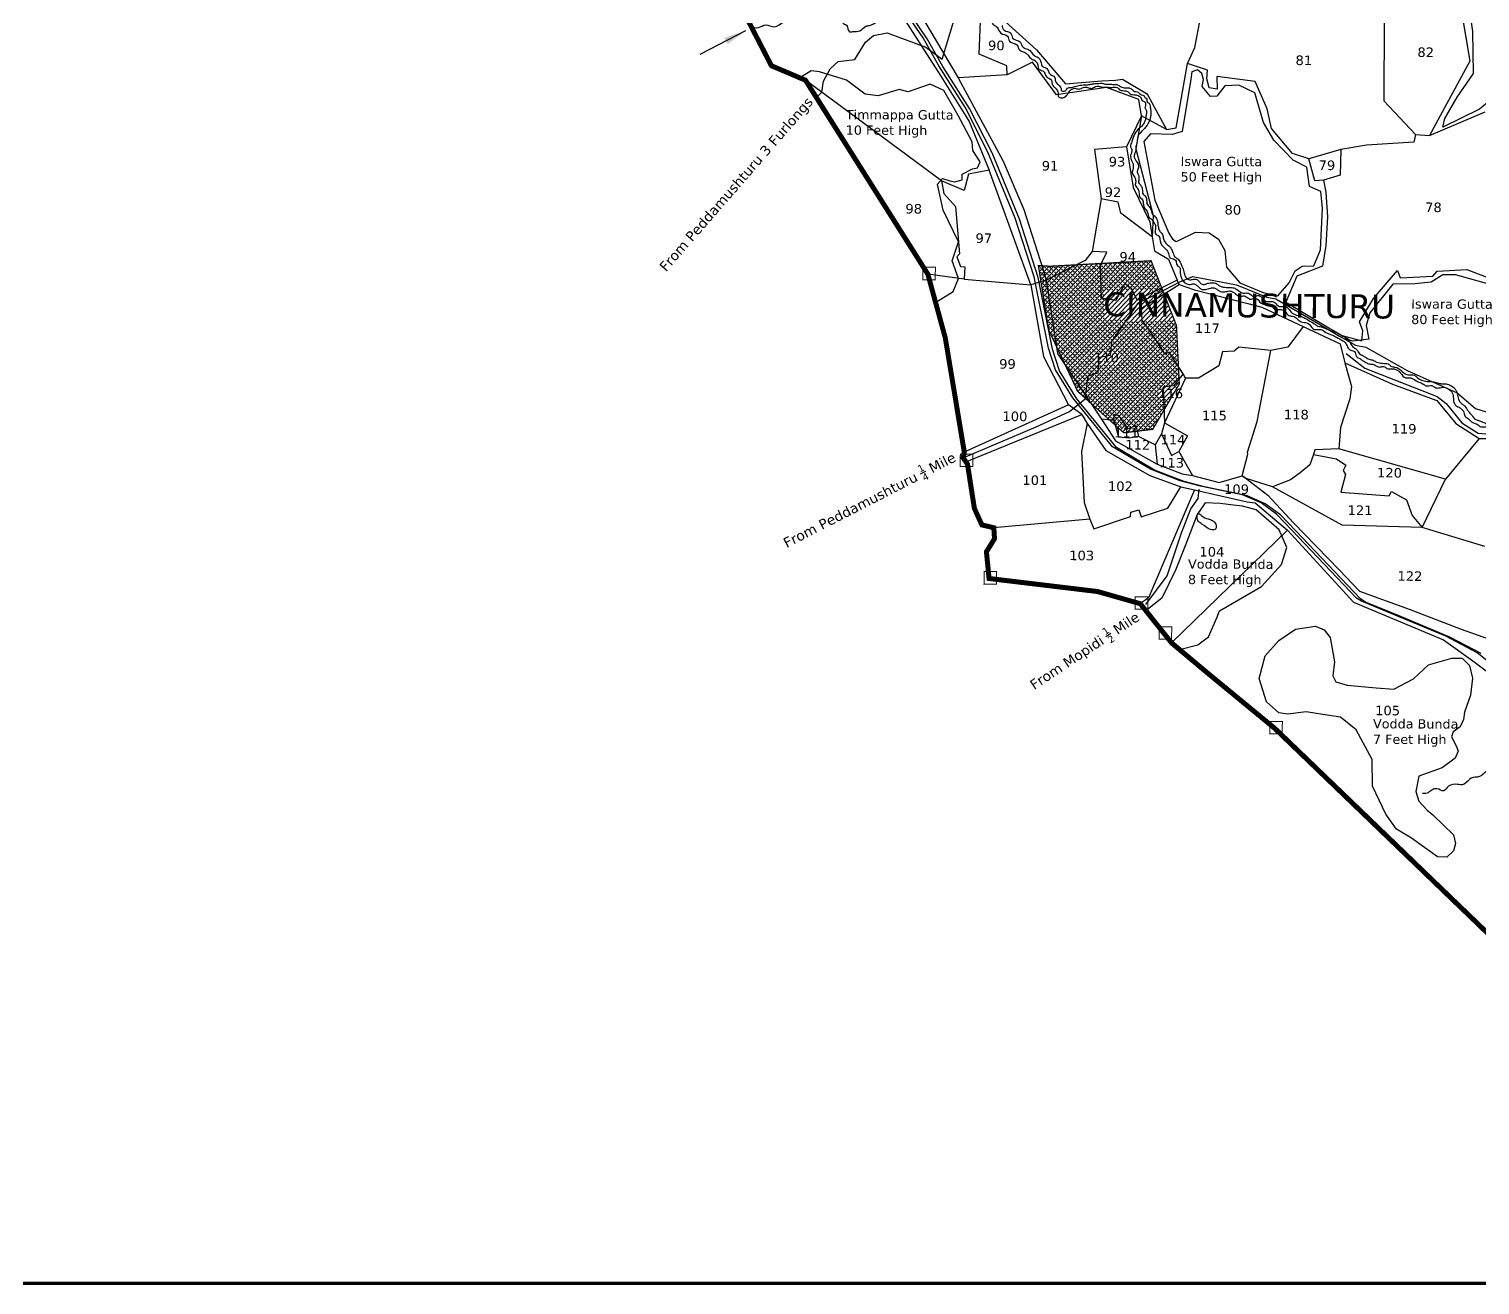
# Model space of a CAD drawing. Header units: inches. Extents: x 739649 to 748309, y 1646777 to 1651859.
# Drawn here: x 742953 to 745272, y 1646777 to 1648783 of the extents above; entities that cross this region are included whole.
import ezdxf
from ezdxf.enums import TextEntityAlignment as Align

# ---------------------------------------------------------------- set-up
doc = ezdxf.new("R2010")
doc.units = ezdxf.units.IN
doc.header["$MEASUREMENT"] = 0
doc.linetypes.add('ACAD_ISO02W100', pattern=[15, 12, -3])
for name, color, linetype in [('HILL', 223, 'Continuous'), ('PLOT', 7, 'Continuous'), ('PLOT NO', 7, 'Continuous'), ('ROADS', 6, 'Continuous'), ('stream', 4, 'Continuous'), ('STRUCTURE', 5, 'Continuous'), ('TANKS-STREAM', 4, 'Continuous'), ('VILLAGE', 30, 'Continuous'), ('VILLAGE BOUNDRY', 5, 'Continuous'), ('VILLAGE STONES', 240, 'Continuous')]:
    doc.layers.add(name, color=color, linetype=linetype)
doc.styles.get("Standard").update_dxf_attribs({"font": 'verdana_0.ttf'})
doc.dimstyles.get("Standard").update_dxf_attribs({"dimtxt": 0.18, "dimasz": 35, "dimexe": 0.18, "dimexo": 0.0625, "dimgap": 0.09, "dimtad": 0, "dimtih": 1, "dimtoh": 1, "dimdec": 4, "dimzin": 0, "dimdsep": 46, "dimtxsty": 'Standard', "dimcen": 0.09, "dimadec": 0, "dimazin": 0, "dimtfac": 1, "dimtdec": 4, "dimtofl": 0, "dimtmove": 0, "dimatfit": 3, "dimfxl": 0, "dimtolj": 1, "dimtzin": 0, "dimarcsym": 0})

msp = doc.modelspace()

# ---------------------------------------------------------------- hatches: boundary and pattern name
at = {"layer": 'VILLAGE', "linetype": 'Continuous'}
h = msp.add_hatch(dxfattribs=at)
h.set_pattern_fill('SACNCR', color=256, scale=57.127627, angle=1.5303199, style=0)
h.paths.add_polyline_path([(744584.9, 1648404.1), (744746.2, 1648412.9), (744786.8, 1648309.3), (744791.3, 1648216), (744748.9, 1648143.7), (744702.6, 1648138.1), (744629, 1648204.1), (744582.6, 1648302.1), (744566.1, 1648405.3)])

# ---------------------------------------------------------------- linework, layer by layer
at = {"layer": 'HILL'}
for points in [[(745301, 1648679.8), (745270.9, 1648654.8), (745212.6, 1648626.4), (745215.5, 1648640.2), (745235.2, 1648674.3), (745261.6, 1648712.1), (745260.6, 1648779), (745252.9, 1648832), (745240.5, 1648866.8), (745244.3, 1648900.4), (745257.8, 1648947.5), (745259.4, 1648953), (745271.7, 1648959.5), (745319.2, 1648884.1)], [(744444.4, 1648542.4), (744444.3, 1648551.4), (744461, 1648559.9), (744468.8, 1648561.3), (744473.1, 1648570.8), (744461.4, 1648588.9), (744460.5, 1648602.8), (744437.7, 1648644.8), (744414.8, 1648684.9), (744393.3, 1648695.1), (744357.8, 1648682.8), (744343.8, 1648686.7), (744310.3, 1648676.2), (744289.3, 1648679), (744259.2, 1648701.4), (744216.5, 1648714.9), (744202.8, 1648716.4), (744184.9, 1648705.1)], [(744788.9, 1648444.9), (744817.4, 1648458.6), (744838.9, 1648457.3), (744854.1, 1648447.3), (744864, 1648429.1), (744867, 1648402.8), (744887.8, 1648377.7), (744925.2, 1648362.4), (744948.8, 1648357.1), (744967.1, 1648377.8), (744976.4, 1648396.7), (744987.5, 1648404), (745006.3, 1648404.9), (745016.8, 1648430.6), (745020.2, 1648497.1), (745017.6, 1648523.7), (744999.6, 1648531.5), (744995.3, 1648562.6), (744973.5, 1648573.6), (744942.2, 1648605.5), (744925.9, 1648633.8), (744911.8, 1648681.2), (744886.2, 1648693.5), (744864.3, 1648692.2), (744851.4, 1648676), (744841.3, 1648675.2), (744828, 1648691.3), (744830.1, 1648702.7), (744827.3, 1648711.8), (744820.3, 1648717.8), (744811.3, 1648714.8), (744809.8, 1648703.1), (744795.7, 1648619.3), (744779.7, 1648614.5), (744745.2, 1648615.9), (744734.4, 1648603.6), (744752.3, 1648509.9), (744774.7, 1648457.2), (744780.7, 1648447.6), (744786.2, 1648443.6), (744788.9, 1648444.9)], [(744401.8, 1648346.4), (744429.9, 1648363.8), (744438.7, 1648384.5), (744428.4, 1648412.7), (744438.3, 1648443.1), (744414.1, 1648493.7), (744404.9, 1648535.4), (744412.8, 1648544.1), (744424.5, 1648540.7), (744432.4, 1648539), (744444.4, 1648542.4)], [(745301.5, 1648371.5), (745232.6, 1648390.5), (745212.6, 1648390.2), (745193.8, 1648378.9), (745167.5, 1648376.2), (745132.6, 1648375.6), (745095.7, 1648329.6), (745090.1, 1648309.4), (745094.1, 1648287.7), (745068.7, 1648284.7), (745055.3, 1648288)], [(745058, 1648264.8), (745087.8, 1648241.1), (745203.3, 1648196), (745217.7, 1648184.9), (745242.8, 1648154.1), (745268.9, 1648137.3), (745299.2, 1648134.9)], [(744791.4, 1647792), (744820.7, 1647799.1), (744837.9, 1647812.3), (744851.5, 1647842.7), (744855.4, 1647853.6), (744922.8, 1647892.3), (744954.7, 1647927.8), (744963.4, 1647954.7), (744950.7, 1647983.2), (744913.9, 1648015.1), (744892.4, 1648021.1), (744877.7, 1648022.6), (744856.8, 1648024.9), (744832.5, 1648026.4), (744820.1, 1648007.4), (744801.5, 1647960.3), (744785, 1647918.5), (744763.5, 1647873.9), (744738, 1647853.6)], [(745121.2, 1647528.9), (745100.1, 1647573.7), (745099.5, 1647616.4), (745074.1, 1647663.6), (745049, 1647683.7), (745020.6, 1647688.2), (744994, 1647692.4), (744964.8, 1647688.5), (744950.6, 1647690.7), (744930.6, 1647708.4), (744919, 1647745.3), (744928.7, 1647781.8), (744950.2, 1647806.1), (744976.9, 1647824.6), (745008.7, 1647829), (745022.7, 1647823.3), (745032.2, 1647810.9), (745039.1, 1647772.3), (745036.9, 1647749.9), (745041.6, 1647740.3), (745059.8, 1647734.9), (745105.7, 1647730.8), (745134, 1647728.3), (745165.6, 1647744.8), (745189.7, 1647767.6), (745226.9, 1647778.2), (745243.3, 1647778.1), (745255.3, 1647766.5), (745259.8, 1647746), (745256.7, 1647719), (745247.1, 1647692), (745245.4, 1647680.3), (745240.1, 1647668.3), (745229.1, 1647660.4), (745226.3, 1647652.6), (745234.2, 1647636.8), (745236.8, 1647629.6), (745231.9, 1647618.1), (745211.2, 1647602.6), (745174.3, 1647589.7), (745169.2, 1647565.1), (745173.9, 1647549.7), (745187.5, 1647535), (745196.5, 1647527.9)], [(745196.5, 1647527.9), (745229.6, 1647495.8), (745232.9, 1647482.2), (745229.6, 1647470.1), (745219.1, 1647460.2), (745203.9, 1647460.8), (745162.5, 1647490.6), (745138.2, 1647505.1), (745121.2, 1647528.9)]]:
    msp.add_lwpolyline(points, dxfattribs=at)
at = {"layer": 'PLOT'}
for points in [[(743731.5, 1650241.7), (743863.6, 1650000.3), (743934, 1649862.8), (744119.1, 1649499.6), (744230.3, 1649144.2), (744282.4, 1648908.6), (744347.5, 1648806), (744410, 1648707.7), (744455.6, 1648635.2), (744487.4, 1648557.7), (744454.5, 1648551.2), (744447.4, 1648525.1), (744411.4, 1648540.8), (744193.9, 1648701.3)], [(744144.4, 1649505), (744189.5, 1649409.9), (744261.5, 1649175.2), (744280.5, 1649087.8), (744279.7, 1649084.6), (744295.4, 1648949.1), (744367.8, 1648823.2), (744437.9, 1648705.2), (744510, 1648572.1), (744542.7, 1648494.7), (744573.1, 1648399.9), (744578.3, 1648381.7), (744553.8, 1648374.2), (744487.4, 1648557.7)], [(744516.1, 1648710.1), (744515.7, 1648724.2), (744471.5, 1648742.8), (744474.4, 1648809.2), (744432.1, 1648837.8), (744447.5, 1648874.4), (744326.4, 1649067.3)], [(745227.9, 1648896.2), (745255.8, 1648731.8), (745191.3, 1648613), (745280.1, 1648651)], [(745129.1, 1648869.9), (745128.6, 1648848.4), (745133.8, 1648830), (745118.9, 1648797.6), (745118, 1648668.3), (745168.8, 1648614.6), (745191.3, 1648613)], [(744512.9, 1648795.3), (744563.1, 1648750.1), (744609.6, 1648695.7), (744667.7, 1648700.1), (744689.4, 1648701.6), (744700.4, 1648703.2), (744738.8, 1648680.1), (744741, 1648677.6), (744771, 1648622.5), (744786.1, 1648625.2), (744804.6, 1648728.1), (744816.2, 1648753.5), (744832.3, 1648837.3)], [(744771, 1648622.5), (744730.8, 1648644.5), (744726.6, 1648670.4), (744674.8, 1648689.6), (744595.1, 1648677.7), (744556.9, 1648730.3), (744516.1, 1648710.1), (744437.9, 1648705.2)], [(745168.8, 1648614.6), (745165.9, 1648602.1), (745090.6, 1648597.7), (745049.2, 1648590.7), (744998.3, 1648575.8), (744972.3, 1648584.5), (744938.4, 1648624), (744931.6, 1648655.5), (744912.8, 1648699.4), (744851.4, 1648707.5), (744851.8, 1648687), (744839.2, 1648689), (744835.4, 1648703.3), (744836.6, 1648717.6), (744804.6, 1648728.1)], [(745021.6, 1648541.5), (745025.3, 1648522.5), (745027.9, 1648483.2), (745025.5, 1648437.2), (745020, 1648404.1), (744979, 1648388.3), (744961.7, 1648346.7), (745030.5, 1648305.6), (745051.4, 1648293.6), (745082.9, 1648285.2), (745084.7, 1648301), (745079.4, 1648315.5), (745101.9, 1648352.6), (745140.2, 1648397.2), (745144.3, 1648385.8), (745196.6, 1648388.1), (745203.6, 1648396.2), (745250.8, 1648399), (745302.7, 1648379.2), (745315.1, 1648434), (745331.3, 1648426.1), (745339.6, 1648489.9), (745350.4, 1648572.9), (745345.8, 1648672.1)], [(744730.8, 1648644.5), (744706.7, 1648595.1), (744655.6, 1648590.6), (744666.6, 1648511.7), (744652, 1648427.9), (744641.1, 1648413.3), (744578.3, 1648381.7)], [(744730.8, 1648644.5), (744721.8, 1648591.8), (744749.4, 1648485), (744748, 1648451.2)], [(744706.7, 1648595.1), (744717.5, 1648529.9), (744744.2, 1648475), (744748, 1648451.2), (744698.1, 1648489), (744693.6, 1648506.3), (744666.6, 1648511.7)], [(745049.2, 1648590.7), (745048.2, 1648549.7), (745021.6, 1648541.5), (745007.7, 1648540.8), (744998.3, 1648575.8)], [(744411.4, 1648540.8), (744415.2, 1648520.4), (744433.6, 1648499.5), (744439.9, 1648423.9), (744435.9, 1648419.4), (744441.5, 1648403.5), (744448.6, 1648403.4), (744447.4, 1648383.3), (744389.5, 1648391.4)], [(744748, 1648451.2), (744751.6, 1648429), (744774.1, 1648415.7), (744787.8, 1648381.7), (744723.9, 1648350.1), (744715.3, 1648367.5), (744704.1, 1648376.3), (744690.1, 1648349.2), (744667.1, 1648353.1), (744665.4, 1648406.1), (744675.6, 1648426.5)], [(744675.6, 1648426.5), (744652, 1648427.9)], [(744447.4, 1648383.3), (744553.8, 1648374.2)], [(744578.3, 1648381.7), (744596.5, 1648264.7), (744666.8, 1648160.1), (744689.6, 1648125.1), (744755.8, 1648088.1), (744795.7, 1648072.7), (744812.5, 1648069.9), (744854.8, 1648058.7), (744891.6, 1648069.3), (744900.9, 1648103.8), (744900.1, 1648107), (744915.8, 1648155.9), (744937.7, 1648269.4), (744886.6, 1648274.6), (744878.9, 1648268.7), (744860.3, 1648267.5), (744854.7, 1648245.3), (744822.2, 1648225.5), (744801.3, 1648225.5), (744797.4, 1648232.5), (744775.2, 1648267), (744768.7, 1648263.7), (744751.4, 1648291), (744732.2, 1648317.8), (744730.9, 1648337.1), (744761.4, 1648356.2), (744791, 1648374.8), (744787.8, 1648381.7)], [(744553.8, 1648374.2), (744574.1, 1648260.1), (744614.5, 1648182.9), (744447.7, 1648107.3)], [(744791, 1648374.8), (744815.5, 1648366.7), (744900.6, 1648344.5), (744923, 1648338.7), (744989.2, 1648307.8), (745048.6, 1648280), (745055.9, 1648249.6), (745132.1, 1648215.9), (745202.8, 1648189.8), (745233.4, 1648152.8), (745270.6, 1648128.9), (745310.8, 1648129.1)], [(744989.2, 1648307.8), (744964.9, 1648275), (744937.7, 1648269.4)], [(745055.9, 1648249.6), (745066.7, 1648211.9), (745064, 1648192.5), (745048.9, 1648146.3), (745046.1, 1648112.2), (745007.7, 1648110.7), (745005.8, 1648103.3), (744999.8, 1648087), (744984.4, 1648074.2), (744969.2, 1648062.9), (744940.2, 1648051.7)], [(744801.3, 1648225.5), (744767.5, 1648153.9), (744762.6, 1648136.2), (744753, 1648119.1), (744726.2, 1648131.9), (744711.3, 1648129.7), (744694.5, 1648131.2), (744687.1, 1648157.7), (744666.8, 1648160.1)], [(744797.4, 1648232.5), (744782.3, 1648213), (744765.7, 1648211.1), (744767.5, 1648153.9)], [(744450.2, 1648091.8), (744635.4, 1648167.2), (744614.5, 1648182.9)], [(744644, 1648152.8), (744634.8, 1648108.1), (744639.3, 1648026.8), (744648.4, 1648000.2), (744494.9, 1647986.4)], [(744635.4, 1648167.2), (744644, 1648152.8), (744673.8, 1648109.6), (744744.1, 1648070.1), (744793.8, 1648051.6), (744815.7, 1648047.1), (744899.6, 1648027.9), (744912.3, 1648026.2), (744964.2, 1647982.7), (745069.9, 1647867.5), (745213.5, 1647807.2), (745260.4, 1647773.8), (745321.6, 1647727.8), (745404.7, 1647667.6), (745433.7, 1647626.5), (745461.4, 1647639.6), (745404.3, 1647707.5), (745350.8, 1647732), (745500.4, 1647678.2)], [(744687.1, 1648157.7), (744687.1, 1648167.8), (744693.9, 1648165.5), (744709.1, 1648144.2), (744721.9, 1648149.5), (744726.2, 1648131.9)], [(744767.5, 1648153.9), (744804.5, 1648133.1), (744790.3, 1648108), (744812.5, 1648069.9)], [(744762.6, 1648136.2), (744778.7, 1648101.8), (744790.3, 1648108)], [(745270.6, 1648128.9), (745216.9, 1648064.1), (745046.1, 1648112.2)], [(744753, 1648119.1), (744755.8, 1648088.1)], [(745005.8, 1648103.3), (745042.4, 1648096.5), (745057.4, 1648086.4), (745053.4, 1648077.6), (745056.8, 1648071.6), (745049.7, 1648043.3), (745126.6, 1648037.6), (745130.3, 1648044.5), (745154.2, 1648030.8), (745163.6, 1648006.2), (745179.4, 1647986.8), (745216.9, 1648064.1)], [(745279.7, 1647956.3), (745179.4, 1647986.8), (745051.7, 1647990.4), (744940.2, 1648051.7), (744897.9, 1648064.8), (744891.6, 1648069.3), (744897.9, 1648064.8), (744933, 1648038.3), (744974, 1647994), (745047.4, 1647918.5), (745079.3, 1647885.2), (745158.7, 1647856.1), (745241.5, 1647824.2), (745303.6, 1647802.3)], [(744648.4, 1648000.2), (744654.5, 1647984.4), (744713.4, 1648004.4), (744713.9, 1648011.3), (744726.6, 1648014.9), (744730.6, 1648004), (744773.1, 1648017.7), (744793.8, 1648051.6)], [(744815.7, 1648047.1), (744742.1, 1647874.2), (744729, 1647865)], [(744964.2, 1647982.7), (744779.1, 1647802.3)]]:
    msp.add_lwpolyline(points, dxfattribs=at)
at = {"layer": 'ROADS'}
for points in [[(744211.5, 1648673.5), (744220.1, 1648682), (744222.9, 1648700), (744233.6, 1648719.7), (744246.2, 1648731.1), (744272.7, 1648734.4), (744290, 1648762.3), (744302.5, 1648772.9), (744324.6, 1648777), (744386.5, 1648754.3), (744412.1, 1648735), (744441.4, 1648831.6)], [(745311.6, 1647751.4), (745267.2, 1647786.8), (745217, 1647813.1), (745136.1, 1647846.9), (745082.3, 1647868.9), (745074.4, 1647874.1), (744971, 1647982.6), (744946.6, 1648008.2), (744921.9, 1648026.2), (744892.1, 1648039.2), (744858.2, 1648046.1), (744825.1, 1648052.9), (744792.5, 1648061.5), (744745.3, 1648080), (744684.3, 1648115.8), (744621, 1648193.7), (744593.3, 1648238.6), (744582.2, 1648273.1), (744559.4, 1648387.3), (744529.2, 1648480.9), (744485.5, 1648586.6), (744449.7, 1648657.4), (744407, 1648724.5), (744381.8, 1648768.8), (744359.6, 1648801.7)], [(745273.7, 1647785.4), (745223.5, 1647811.7), (745142.6, 1647845.5), (745088.8, 1647867.5), (745080.9, 1647872.6), (744977.5, 1647981.2), (744953, 1648006.8), (744928.4, 1648024.8), (744898.6, 1648037.7), (744864.7, 1648044.7), (744831.6, 1648051.5), (744799, 1648060), (744751.8, 1648078.5), (744690.8, 1648114.4), (744627.5, 1648192.3), (744599.8, 1648237.1), (744588.7, 1648271.7), (744565.9, 1648385.9), (744535.7, 1648479.5), (744492, 1648585.2), (744456.2, 1648656), (744413.5, 1648723.1), (744388.3, 1648767.4), (744366.1, 1648800.3)], [(744445.9, 1648097.9), (744562.7, 1648147.7), (744615.6, 1648172.2), (744641, 1648192.2), (744645.8, 1648229.3), (744661.4, 1648234), (744663.3, 1648258.7), (744681.5, 1648262.2), (744683.7, 1648284.1), (744703.8, 1648313.1), (744726.2, 1648345.7), (744755.3, 1648360.1), (744792.2, 1648379), (744812.8, 1648387.7), (744882.9, 1648374.7), (744931.1, 1648354.5), (744945.7, 1648352.1), (745014.5, 1648311.9), (745047.4, 1648292.6), (745072.7, 1648277.8), (745089.5, 1648274.9), (745155.3, 1648237.5), (745235.1, 1648202), (745264.9, 1648176.7), (745334.4, 1648155.3)], [(744737.9, 1647863.6), (744772, 1647909.8), (744795, 1647978.5), (744809.9, 1648016.5), (744821.2, 1648033.1), (744823.3, 1648047.8)]]:
    msp.add_lwpolyline(points, dxfattribs=at)
at = {"layer": 'STRUCTURE', "color": 5, "const_width": 5.36}
msp.add_lwpolyline([(739651.2, 1651628.8), (748306.5, 1651628.8), (748306.5, 1646779.4), (739651.2, 1646779.4)], close=True, dxfattribs=at)
at = {"layer": 'TANKS-STREAM'}
for points in [[(744106.7, 1648787), (744118.7, 1648785.5), (744130.2, 1648789.7), (744144, 1648786.8), (744159.5, 1648793.8), (744173.9, 1648794.5), (744185, 1648799.9), (744195.1, 1648798.9), (744209.3, 1648807.7), (744223.5, 1648807.4), (744236.1, 1648810.9), (744250.9, 1648800.6), (744253.4, 1648792.9), (744259.5, 1648789.1), (744264.1, 1648778.7), (744269.7, 1648778.9), (744280.7, 1648780.2), (744290.6, 1648787.5), (744296.4, 1648788.9), (744308.6, 1648793.8), (744321.5, 1648795.2), (744333.8, 1648803.2), (744340.4, 1648802.9), (744353.2, 1648808.8), (744367.1, 1648816.4), (744373.7, 1648818.3), (744383.7, 1648819.3), (744393.6, 1648826.7), (744404.1, 1648830.4), (744411.5, 1648835.7), (744416.4, 1648838.6), (744423.2, 1648840.7), (744433.5, 1648842.3), (744443.6, 1648841.3), (744446.3, 1648835.5), (744451, 1648832.8), (744454.9, 1648832.4), (744469, 1648820.7), (744478.2, 1648817.6), (744482.4, 1648804.7), (744487.6, 1648800.8), (744490.9, 1648795.4), (744494.7, 1648789.8), (744500, 1648786), (744506.1, 1648776.3), (744516.6, 1648771.8), (744519.7, 1648763.9), (744531.8, 1648757.8), (744536.3, 1648749.2), (744544.1, 1648746), (744554.9, 1648735.7), (744562.2, 1648731.4), (744565, 1648725.8), (744565.7, 1648722.4), (744566.4, 1648719.7), (744573, 1648716.1), (744576.9, 1648711.1), (744578.3, 1648707.7), (744587.2, 1648700.9), (744588.1, 1648694.9), (744590.4, 1648691.4), (744594.4, 1648687.5), (744597.5, 1648680.7), (744598.3, 1648674.8), (744603.7, 1648673.2), (744609.8, 1648675.4), (744612.4, 1648678.3), (744616.4, 1648684.1), (744624.3, 1648688.4), (744630.7, 1648687.2), (744637.9, 1648689.6), (744644.6, 1648689.7), (744651, 1648688.3), (744657.6, 1648691.1), (744662.4, 1648691.7), (744667.5, 1648690.4), (744674.6, 1648690.3), (744681, 1648689.7), (744687, 1648690.3), (744691.7, 1648689.9), (744696.2, 1648685.7), (744705.9, 1648684.3), (744710.4, 1648681.8), (744712.8, 1648679.6), (744716.5, 1648678.3), (744720.9, 1648678.1), (744723.5, 1648677.6), (744727.1, 1648675.9), (744730.2, 1648672.5), (744731.6, 1648669.3), (744735.2, 1648667.4), (744736.5, 1648666.3), (744737.4, 1648663.4), (744737.2, 1648660), (744736.4, 1648657.4), (744738.5, 1648653.5), (744738.8, 1648648.1), (744737.6, 1648641.5), (744736.3, 1648635.9), (744733.3, 1648630.3), (744722.7, 1648620.1), (744717.8, 1648610), (744716.6, 1648606.5), (744714.1, 1648599.8), (744713.5, 1648595), (744715.4, 1648590.9), (744715.1, 1648586), (744713.4, 1648581.4), (744713.7, 1648576.7), (744715.7, 1648572.2), (744717.4, 1648567.9), (744716.8, 1648557.9), (744716.3, 1648552.1), (744720.3, 1648546), (744721.5, 1648541.6), (744721.2, 1648535.9), (744720.9, 1648534.5), (744723.8, 1648529.3), (744726.5, 1648524.3), (744727, 1648520.6), (744727.4, 1648516.2), (744732.7, 1648510.1), (744734.4, 1648499.8), (744738.9, 1648493.1), (744741.6, 1648486.5), (744743, 1648482.2), (744746.3, 1648479.7), (744750.5, 1648474.3), (744753.1, 1648469.5), (744753.3, 1648464.3), (744752.6, 1648458.7), (744753.9, 1648455.3), (744758.6, 1648452.2), (744760.7, 1648444.9), (744762.9, 1648438.6), (744771.3, 1648429.6), (744774.8, 1648422.5), (744776.1, 1648418.1), (744779.8, 1648416.4), (744786.2, 1648412.4), (744786.8, 1648407.6), (744789.1, 1648404.4), (744791.3, 1648403.3), (744792.5, 1648397.5), (744793.8, 1648388.5), (744796.6, 1648381.6), (744802.3, 1648376.7), (744807.7, 1648374.9), (744813.7, 1648376.1), (744818.3, 1648374.3), (744822.1, 1648371.2), (744826.5, 1648367.7), (744831.8, 1648366.9), (744839.2, 1648368.7), (744842.9, 1648369.6), (744847.2, 1648369.7), (744851.4, 1648367.3), (744855.2, 1648364.9), (744864, 1648363.2), (744871.3, 1648364.6), (744877.6, 1648362.7), (744885, 1648357.4), (744888, 1648356.4), (744895, 1648356.6), (744900.8, 1648353.6), (744904.7, 1648351.5), (744911.3, 1648352.7), (744913.8, 1648352.5), (744916.6, 1648351), (744924, 1648344), (744931.3, 1648344.3), (744937.6, 1648342.4), (744943.2, 1648335.9), (744948.2, 1648334.8), (744951.4, 1648335.2), (744960.5, 1648331.6), (744966.4, 1648325.3), (744972.1, 1648324.4), (744979.8, 1648320.2), (744986.1, 1648315.3), (744995.1, 1648313.8), (745002.9, 1648306.5), (745005.4, 1648304), (745012.9, 1648303), (745019, 1648302.5), (745027.9, 1648297.1), (745033.1, 1648295), (745035.9, 1648294.1), (745042.4, 1648290.7), (745052.8, 1648285.1), (745056.6, 1648282.2), (745060.2, 1648275.1), (745065.4, 1648270), (745071.4, 1648268), (745074.3, 1648260), (745079.7, 1648256.5), (745083.4, 1648254.2), (745089.4, 1648250.5), (745095, 1648248), (745102.2, 1648247.3), (745109.9, 1648243.2), (745115.7, 1648243.8), (745119.7, 1648243.3), (745124.3, 1648240.3), (745130.5, 1648240.5), (745145, 1648233.3), (745152.9, 1648225.9), (745161.3, 1648225.9), (745165.4, 1648223.7), (745183, 1648214.7), (745186, 1648213.1), (745194.7, 1648213.4), (745199.8, 1648210.7), (745206.2, 1648209.7), (745214.4, 1648210.9), (745221, 1648208.2), (745226.1, 1648204), (745228.2, 1648199.9), (745232, 1648183), (745238.4, 1648178.8), (745242.4, 1648175.9), (745246.8, 1648168.2), (745247.4, 1648165.1), (745253.4, 1648160.6), (745258.1, 1648155.8), (745262.7, 1648153.3), (745268.9, 1648150.8), (745271.9, 1648148), (745278.1, 1648147.7), (745281.1, 1648147.6), (745285.2, 1648144.2), (745292, 1648143.3), (745303.7, 1648142.5), (745307.4, 1648144.3), (745311.8, 1648145.8), (745317.3, 1648143.3), (745322.2, 1648144.5), (745330.6, 1648143.8), (745337.7, 1648143.4), (745343.7, 1648141), (745350.9, 1648141.8), (745354.6, 1648140.4), (745363.9, 1648140.7), (745369.2, 1648140.9), (745378.3, 1648138.2), (745387, 1648138.9), (745393.5, 1648139.8), (745398.4, 1648141.1), (745402, 1648142.6), (745408.1, 1648139.8), (745412.2, 1648139), (745422.1, 1648140.7), (745429.5, 1648141.4), (745438.3, 1648138.8), (745446.7, 1648139.9), (745459.5, 1648138.8), (745467.5, 1648136.1), (745472.7, 1648131.8), (745477, 1648114), (745487, 1648101.8), (745487.8, 1648088.4), (745500, 1648077.8), (745502.7, 1648061.4), (745512.5, 1648052), (745515.2, 1648041.6), (745524.2, 1648033.7), (745526.2, 1648024.3), (745525, 1648013.9), (745520.9, 1648007.6), (745513.8, 1647995.2), (745513.4, 1647990.4), (745516.7, 1647980.6), (745523, 1647972.4), (745525.5, 1647966), (745523.5, 1647952.2), (745524.6, 1647946.7), (745525.9, 1647941.8), (745526.4, 1647936.5), (745528, 1647917.3), (745528.5, 1647910.4), (745527.6, 1647904.4), (745530.2, 1647893.5), (745528.8, 1647885.4), (745528.5, 1647877.6), (745529.1, 1647867.9), (745527.1, 1647861.2), (745528.6, 1647853.1), (745530.7, 1647846.9), (745529.2, 1647841.4), (745527.9, 1647834.5), (745527.4, 1647824.5), (745525.8, 1647815.1), (745518.8, 1647802.5), (745513.3, 1647795.3), (745510.2, 1647778.7), (745510.3, 1647773.5), (745515.5, 1647764), (745515.5, 1647756.7), (745515.9, 1647749.7), (745521.4, 1647741), (745524.2, 1647734.4), (745520.6, 1647726.2), (745520.8, 1647721.2), (745522.8, 1647713.3), (745521.7, 1647705.2), (745518.6, 1647697.2), (745513.9, 1647693), (745506, 1647688.4), (745504.9, 1647682.7), (745503.6, 1647673.6), (745505.7, 1647663.5), (745512, 1647657.9), (745515.6, 1647654.8), (745518.5, 1647653.6), (745526.5, 1647654), (745533.8, 1647652.7), (745541.7, 1647647.5), (745557.2, 1647649.3), (745569.9, 1647645), (745585.4, 1647647.2), (745598, 1647644.6), (745608.9, 1647647.6), (745622.6, 1647643.9), (745631.9, 1647642.3), (745634.9, 1647638.8), (745646.8, 1647641.6), (745659.7, 1647638.5), (745672.7, 1647646.3), (745685.7, 1647646.8), (745698.7, 1647655.6), (745713.2, 1647658.1), (745724.3, 1647669), (745740, 1647672.5), (745750.8, 1647683.5), (745769.6, 1647683.7), (745781.4, 1647685.9), (745793.6, 1647690.9), (745807.8, 1647688.2), (745822.5, 1647697.5), (745838.9, 1647697.7), (745855.6, 1647706.2), (745870.7, 1647706.7), (745885.3, 1647711.9), (745897.6, 1647706.3), (745912, 1647709.7), (745923.9, 1647703.9), (745934.5, 1647702.5), (745941.2, 1647696.4), (745945.6, 1647696)], [(744824, 1648008.6), (744827.3, 1648005.2), (744837.4, 1648000.4), (744844.4, 1647997.8), (744849.6, 1647992.3), (744850.3, 1647987.5), (744848.1, 1647983.5), (744841.4, 1647983.6), (744827.5, 1647992.2), (744822.1, 1647996.4), (744819.6, 1648003.9), (744821.3, 1648008.7), (744824.1, 1648008.6)], [(745504.6, 1647665.6), (745499.4, 1647665.7), (745490, 1647671), (745479.7, 1647671.1), (745465.4, 1647685.5), (745444, 1647690.7), (745430.4, 1647695.4), (745422.4, 1647697.5), (745406, 1647697.9), (745385.2, 1647684.4), (745376.2, 1647673.1), (745368.7, 1647668.8), (745358.8, 1647668.8), (745345.6, 1647656), (745338.5, 1647651.5), (745333.6, 1647642.9), (745319.5, 1647635.8), (745315.2, 1647625.4), (745303.7, 1647618.5), (745294.8, 1647604.2), (745281.3, 1647596.5), (745270.9, 1647588.8), (745257.9, 1647586.4), (745246.3, 1647576.7), (745240.7, 1647575.8), (745235.6, 1647576.3), (745221.7, 1647573.5), (745213.8, 1647566.1), (745203, 1647569.4), (745196, 1647567.9), (745190.3, 1647564), (745187.2, 1647562.2), (745183.4, 1647562), (745180, 1647561.8)]]:
    msp.add_spline(points, degree=3, dxfattribs=at)
msp.add_open_spline([(744508.1, 1648788.9), (744508.1, 1648786.4), (744509.9, 1648778.6), (744523.6, 1648779.5), (744523.3, 1648764.9), (744538.8, 1648766.1), (744539.6, 1648752.4), (744552.7, 1648751.6), (744557.2, 1648740.2), (744567.7, 1648737.5), (744570.1, 1648731.4), (744571, 1648727.5), (744571.6, 1648722.5), (744578.8, 1648722), (744582, 1648716.7), (744583.7, 1648709.6), (744594, 1648708.4), (744592.5, 1648700), (744595.9, 1648695.7), (744600.3, 1648692.1), (744603.6, 1648686.3), (744601.9, 1648684.5), (744606.8, 1648683.3), (744610.8, 1648684.8), (744611.8, 1648689.9), (744621.5, 1648689.5), (744623.9, 1648691.6), (744636.5, 1648694.1), (744643.3, 1648693.6), (744649.8, 1648694.9), (744656.8, 1648696.1), (744662, 1648696), (744667.8, 1648697), (744673.2, 1648694.5), (744679.6, 1648695.6), (744686.1, 1648694), (744690.9, 1648694.9), (744696.4, 1648692.2), (744701.6, 1648688), (744709.9, 1648690.4), (744715.5, 1648686.7), (744717.9, 1648683.9), (744721.9, 1648682.8), (744725.5, 1648683.1), (744727.9, 1648679.8), (744731, 1648677.7), (744735.3, 1648676.8), (744736.4, 1648673.4), (744739.9, 1648672.7), (744739.2, 1648667), (744740.9, 1648665.8), (744742.9, 1648665), (744744.6, 1648661.2), (744744.8, 1648658.2), (744746, 1648651.6), (744745.8, 1648645.4), (744744.9, 1648639), (744740.3, 1648629.6), (744735.2, 1648623), (744725.5, 1648614), (744724.8, 1648609.6), (744724, 1648604.7), (744722.9, 1648598.8), (744721.4, 1648595.7), (744722.2, 1648589.9), (744721.1, 1648585.9), (744718.6, 1648581.2), (744719.6, 1648576), (744723.7, 1648571), (744727.9, 1648563.6), (744722.8, 1648554.9), (744725.8, 1648551.8), (744727, 1648546), (744726.9, 1648542.1), (744725.6, 1648537.7), (744729.4, 1648534.2), (744731.8, 1648529.7), (744732.4, 1648525.2), (744731.8, 1648519.3), (744740.6, 1648515.2), (744737.7, 1648504.5), (744744.6, 1648498.4), (744746.9, 1648492.3), (744747.5, 1648486.5), (744752.8, 1648484.3), (744755.3, 1648479.3), (744757.3, 1648474.3), (744756.9, 1648469.3), (744758.5, 1648464.2), (744759.9, 1648459.4), (744764.4, 1648456.7), (744765.5, 1648449.7), (744768.3, 1648441.3), (744776.3, 1648435.9), (744780.2, 1648428.7), (744781.8, 1648424.2), (744784.1, 1648418.4), (744789.4, 1648415.8), (744791.4, 1648412.5), (744793.7, 1648409.1), (744795.2, 1648404.2), (744797.4, 1648400.6), (744798.8, 1648393.9), (744801.2, 1648385.8), (744806.8, 1648381.6), (744812.5, 1648383.4), (744819, 1648384.1), (744823.7, 1648379.1), (744826.4, 1648375.1), (744832.6, 1648375), (744837.2, 1648377.5), (744842.9, 1648377.8), (744849.4, 1648377.6), (744852.8, 1648374.9), (744856.6, 1648372.1), (744863.4, 1648370.3), (744869.5, 1648370.4), (744876.2, 1648370.2), (744884, 1648367.5), (744888.3, 1648362.7), (744894.5, 1648360.5), (744900.3, 1648362.4), (744905.5, 1648358.8), (744910.5, 1648355), (744915.1, 1648357.7), (744919.3, 1648357.3), (744924, 1648354.7), (744927.6, 1648347), (744936.7, 1648348), (744944.2, 1648347.8), (744947.6, 1648341.3), (744952.9, 1648339.2), (744958.7, 1648340.7), (744966.4, 1648337.6), (744970.1, 1648329.1), (744977.7, 1648326.5), (744984.7, 1648324.5), (744992.4, 1648321.6), (745000.7, 1648315.7), (745006.6, 1648313.1), (745011.7, 1648308.2), (745017.7, 1648307.8), (745025.3, 1648304.8), (745031.5, 1648302.1), (745037.5, 1648299.9), (745042.6, 1648298.6), (745048.9, 1648294.5), (745056, 1648291.2), (745063.2, 1648286.6), (745064.8, 1648279.8), (745069.7, 1648273.9), (745076.3, 1648271.2), (745077.7, 1648264), (745084.6, 1648261.8), (745089.3, 1648258.4), (745094.4, 1648255.5), (745101.9, 1648254.1), (745107, 1648250), (745115.2, 1648249.3), (745120.3, 1648248.8), (745125.7, 1648248.6), (745129.4, 1648243.7), (745139.2, 1648243.2), (745145.3, 1648237.8), (745156.5, 1648228.6), (745165.7, 1648232), (745174.1, 1648223.4), (745182.2, 1648220.5), (745192.5, 1648219.8), (745199.4, 1648219.9), (745206.3, 1648216.6), (745211.8, 1648216.4), (745219.3, 1648216.8), (745226.2, 1648213.1), (745231.3, 1648209.5), (745236.6, 1648201.2), (745236.4, 1648189.2), (745243.1, 1648184.2), (745248.8, 1648180.1), (745251.8, 1648173.9), (745255, 1648170), (745259.2, 1648166.2), (745262.5, 1648160.4), (745268.3, 1648157.7), (745273.8, 1648156.6), (745278.6, 1648154.1), (745282.3, 1648152.4), (745286.7, 1648150.1), (745290.4, 1648147.5), (745299, 1648148.8), (745307.5, 1648149.7), (745312.7, 1648149.1), (745316, 1648148.2), (745321.6, 1648149.1), (745328.6, 1648150.6), (745335.3, 1648147.7), (745342.9, 1648149.3), (745349.3, 1648148.7), (745355.2, 1648147.7), (745361.4, 1648143.9), (745367.8, 1648145.3), (745375.9, 1648146.2), (745383.8, 1648145.1), (745391, 1648146.2), (745397.9, 1648146.4), (745402.9, 1648146.9), (745408.1, 1648148.6), (745415.1, 1648146.7), (745419.6, 1648146.5), (745426.4, 1648145.3), (745434.6, 1648144.4), (745443.2, 1648142.2), (745453.4, 1648145.7), (745463.4, 1648144), (745472.3, 1648141.6), (745482, 1648134.5), (745477.7, 1648117.5), (745496, 1648109), (745488.9, 1648090.2), (745510.4, 1648085.1), (745503.2, 1648064.7), (745520.1, 1648059.2), (745525.2, 1648047.8), (745531.1, 1648040.3), (745535, 1648028.9), (745533.9, 1648019.7), (745531.1, 1648009.8), (745524.9, 1648001.7), (745518.3, 1647993.3), (745523.9, 1647986), (745528, 1647978.5), (745532.5, 1647968.5), (745530.6, 1647959.4), (745529.8, 1647951.6), (745531.3, 1647946.5), (745532, 1647936.6), (745532.4, 1647926.2), (745534.4, 1647915.4), (745531.5, 1647907.4), (745537, 1647899.2), (745533.6, 1647890.3), (745533.3, 1647881.7), (745535.5, 1647873.4), (745531.2, 1647865.7), (745533.4, 1647858.3), (745537, 1647851.9), (745534, 1647845.7), (745532.8, 1647838.3), (745532.9, 1647829.4), (745531.3, 1647818), (745530.1, 1647806.8), (745523.5, 1647795.6), (745517.5, 1647787.8), (745519.7, 1647778.2), (745522, 1647770.3), (745520.6, 1647761.6), (745523, 1647750.8), (745526.2, 1647747), (745531.4, 1647738.4), (745528.1, 1647728.2), (745525.9, 1647724.8), (745528.9, 1647718.2), (745527, 1647709.8), (745524.8, 1647702.2), (745518.8, 1647696.7), (745510.4, 1647695.1), (745510.3, 1647686), (745508.1, 1647678.3), (745509.4, 1647667.9), (745516.5, 1647663.7), (745520.2, 1647659.6), (745525.3, 1647657.5), (745531.5, 1647659.3), (745540, 1647658.2), (745548, 1647648.6), (745562.2, 1647657.6), (745575.5, 1647646.3), (745589.8, 1647654.8), (745602.7, 1647646.8), (745615.2, 1647655.2), (745625.7, 1647647.1), (745636.6, 1647649.5), (745641.2, 1647639.9), (745652.8, 1647650.5), (745661.5, 1647646.8), (745676.3, 1647654.6), (745687.8, 1647657.9), (745702.3, 1647663.7), (745713.3, 1647671), (745727.7, 1647677.7), (745739.5, 1647683.9), (745755, 1647693.3), (745773, 1647687.1), (745784, 1647695.4), (745802.3, 1647696.4), (745811.8, 1647698.4), (745826.3, 1647706.7), (745843.2, 1647708.2), (745858.9, 1647714.4), (745866.5, 1647711.6), (745890.1, 1647721.2), (745902.9, 1647706.5), (745917.4, 1647718.8), (745927.6, 1647706.3), (745937.7, 1647705), (745945.4, 1647696.3), (745945.7, 1647695.9), (745946.2, 1647696.7)], degree=3, knots=[454.307593, 454.307593, 454.307593, 454.307593, 463.536318, 474.817532, 483.107084, 496.399726, 506.017025, 514.225823, 529.009169, 537.294528, 543.427294, 546.852792, 549.638237, 557.004661, 563.275799, 566.899767, 577.937898, 583.871489, 588.016186, 593.487611, 600.858911, 606.709148, 612.330663, 618.712338, 622.577406, 629.486222, 638.283572, 644.723558, 652.23297, 658.859692, 665.264601, 672.331597, 677.074752, 682.208294, 689.211879, 695.605279, 701.51044, 706.155962, 712.190299, 721.816908, 726.896643, 730.141564, 733.974158, 738.3315, 740.904749, 744.853171, 749.347498, 752.866282, 756.786862, 758.496561, 761.471376, 764.765717, 767.463195, 771.779428, 777.137408, 783.748471, 789.367064, 795.601395, 810.115775, 821.188138, 824.795651, 831.828171, 836.653887, 841.035131, 845.940091, 850.735754, 855.358697, 860.246226, 864.736453, 874.640396, 880.397085, 887.501804, 892.003509, 897.66076, 899.009101, 904.955574, 910.518108, 914.140948, 918.5502, 926.455425, 936.82484, 944.740548, 951.770538, 956.235141, 960.28819, 967.05986, 972.361835, 977.520146, 983.070819, 986.687777, 992.280419, 999.753525, 1006.232428, 1018.386051, 1026.231751, 1030.700447, 1034.650025, 1042.101834, 1046.888896, 1050.758804, 1053.177614, 1059.091424, 1067.964525, 1075.32493, 1082.733576, 1088.314623, 1094.325435, 1099.223369, 1104.082502, 1109.565603, 1114.839253, 1122.272311, 1126.092477, 1130.268634, 1135.023535, 1139.418232, 1148.333477, 1155.59077, 1162.107324, 1171.029045, 1174.119613, 1181.048966, 1187.413257, 1191.827576, 1198.396609, 1200.870974, 1203.968506, 1213.958268, 1221.175375, 1227.600751, 1236.068201, 1241.11135, 1244.278333, 1253.951245, 1262.471354, 1268.134399, 1276.751008, 1284.556406, 1293.61672, 1304.124885, 1307.581935, 1315.031669, 1321.010721, 1331.309178, 1336.824364, 1339.74918, 1346.959001, 1358.616011, 1363.302797, 1371.140592, 1378.336369, 1384.598291, 1392.914123, 1399.266799, 1403.552404, 1410.507801, 1416.514561, 1423.637271, 1432.200177, 1438.016333, 1441.974906, 1447.349933, 1453.485249, 1469.435695, 1480.068452, 1488.299387, 1492.887784, 1512.362971, 1515.72378, 1524.260424, 1529.96826, 1536.303138, 1544.510784, 1551.465692, 1557.956251, 1562.542674, 1579.578763, 1587.119019, 1591.963122, 1600.677039, 1603.798934, 1611.159977, 1617.755243, 1622.916163, 1629.50392, 1633.557979, 1639.668666, 1642.626868, 1647.779102, 1654.510206, 1666.069894, 1670.121297, 1674.676026, 1680.650471, 1685.669913, 1693.994349, 1700.962593, 1707.348367, 1714.458052, 1718.320125, 1727.480581, 1732.734031, 1742.061223, 1750.678822, 1757.139636, 1762.091528, 1765.898939, 1772.473492, 1776.644898, 1786.479461, 1793.862782, 1802.8887, 1811.170324, 1823.795859, 1832.119704, 1838.76118, 1856.797607, 1872.328515, 1885.51127, 1901.457471, 1917.769158, 1931.12265, 1941.742722, 1953.543691, 1962.957506, 1973.261347, 1980.676202, 1994.723808, 1999.522038, 2009.671868, 2019.849038, 2026.555879, 2040.334548, 2045.820851, 2050.769939, 2056.069812, 2075.05652, 2081.786585, 2087.788024, 2098.888242, 2106.951448, 2114.620211, 2124.164819, 2131.046929, 2139.162981, 2145.646297, 2151.292629, 2158.165941, 2168.039975, 2177.457554, 2191.597837, 2200.566443, 2217.103074, 2222.224197, 2232.897181, 2240.106799, 2247.044129, 2257.124316, 2264.230866, 2272.985543, 2277.891437, 2285.93492, 2293.970645, 2302.397725, 2308.659183, 2317.606714, 2323.375666, 2332.401848, 2342.546377, 2350.772778, 2355.55004, 2358.568697, 2366.471158, 2373.793078, 2383.050071, 2398.453472, 2411.623963, 2426.99656, 2439.699167, 2450.784622, 2464.782334, 2474.049199, 2478.544736, 2490.606829, 2503.62766, 2518.522091, 2531.328786, 2546.80034, 2561.271548, 2576.570163, 2592.366654, 2607.599286, 2626.042315, 2637.908125, 2650.840971, 2665.105818, 2682.152083, 2698.315154, 2716.82012, 2731.64508, 2746.8888, 2760.238622, 2774.796267, 2787.746645, 2798.317711, 2807.237886, 2808.608724, 2808.608724, 2808.608724, 2808.608724], dxfattribs=at)
at = {"layer": 'VILLAGE', "linetype": 'Continuous', "const_width": 2.06}
msp.add_lwpolyline([(744584.9, 1648404.1), (744746.2, 1648412.9), (744786.8, 1648309.3), (744791.3, 1648216), (744748.9, 1648143.7), (744702.6, 1648138.1), (744629, 1648204.1), (744582.6, 1648302.1), (744566.1, 1648405.3), (744584.9, 1648404.1)], dxfattribs=at)
at = {"layer": 'VILLAGE BOUNDRY', "linetype": 'ACAD_ISO02W100', "ltscale": 2, "const_width": 8}
msp.add_lwpolyline([(744101.4, 1648798.2), (744139.5, 1648724.4), (744193.9, 1648701.3), (744389.5, 1648391.4), (744417.3, 1648289.8), (744447.7, 1648107.3), (744445.9, 1648097.9), (744452.8, 1648088), (744463.8, 1648017.4), (744475.8, 1647990.9), (744494.9, 1647986.4), (744496, 1647968.9), (744483.1, 1647948), (744487.3, 1647905.3), (744660.6, 1647884.5), (744729, 1647865), (744767.2, 1647817.1), (744779.1, 1647802.3), (744836.8, 1647754), (744944, 1647665.8), (745102.1, 1647513.7), (745235.5, 1647385.3), (745289.3, 1647333.5)], dxfattribs=at)
at = {"layer": 'VILLAGE STONES', "const_width": 1.6}
for points in [[(744381.5, 1648402.6), (744401.5, 1648402.4), (744401.3, 1648382.5), (744381.3, 1648382.6)], [(744441.4, 1648104.1), (744461.3, 1648104), (744461.2, 1648084), (744441.2, 1648084.2)], [(744479.4, 1647916.5), (744499.3, 1647916.3), (744499.2, 1647896.3), (744479.2, 1647896.5)], [(744721, 1647876.2), (744741, 1647876), (744740.8, 1647856), (744720.8, 1647856.2)], [(744759.2, 1647828.3), (744779.2, 1647828.1), (744779, 1647808.1), (744759, 1647808.3)], [(744936, 1647677), (744956, 1647676.8), (744955.8, 1647656.9), (744935.8, 1647657)]]:
    msp.add_lwpolyline(points, close=True, dxfattribs=at)

# ---------------------------------------------------------------- texts
at = {"layer": 'PLOT NO'}
for s, p in [('90', (744498.9, 1648756.9)), ('82', (745185.1, 1648746)), ('81', (744990.3, 1648733.1)), ('91', (744584.8, 1648564.6)), ('93', (744691.8, 1648571.2)), ('79', (745027.2, 1648565.5)), ('92', (744685.3, 1648522.4)), ('98', (744366.9, 1648496)), ('80', (744876.9, 1648494.3)), ('78', (745197.4, 1648498.3)), ('97', (744478.9, 1648448.9)), ('94', (744708.9, 1648419.1)), ('117', (744836.1, 1648305.2)), ('110', (744674.9, 1648258.1)), ('99', (744516.7, 1648248.1)), ('116', (744777.5, 1648201.1)), ('115', (744847.4, 1648165.7)), ('118', (744978.4, 1648167.2)), ('100', (744528.6, 1648164.4)), ('119', (745150.4, 1648144.5)), ('111', (744707, 1648138.2)), ('112', (744724.9, 1648118.9)), ('114', (744781.2, 1648127.2)), ('113', (744779, 1648090.2)), ('120', (745127.2, 1648074.3)), ('101', (744560.5, 1648062.4)), ('102', (744697.2, 1648052.7)), ('109', (744882.8, 1648048)), ('121', (745080.2, 1648014.4)), ('103', (744635.3, 1647942.1)), ('104', (744843.4, 1647947.9)), ('122', (745159.9, 1647909.2)), ('105', (745124.2, 1647694.4))]:
    msp.add_text(s, height=15.24, rotation=359.5236, dxfattribs=at).set_placement(p, align=Align.MIDDLE_CENTER)
at = {"layer": 'ROADS', "color": 0, "char_height": 16, "attachment_point": 1}
for s, insert, width, rotation in [('\\A1;From Peddamushturu 3 Furlongs', (743958.9, 1648404.8), 497.915, 48.9808), ('\\A1;From Peddamushturu {\\H0.7x;\\S1/4;} Mile ', (744153.9, 1647972.8), 442.782, 27.1549), ('\\A1;From Mopidi {\\H0.7x;\\S1/2;} Mile ', (744547.5, 1647744.7), 442.782, 33.5451)]:
    msp.add_mtext(s, dxfattribs=dict(at, insert=insert, width=width, rotation=rotation))
at = {"layer": 'VILLAGE'}
msp.add_text('CINNAMUSHTURU', height=38.099, rotation=359.5236, dxfattribs=at).set_placement((744902.9, 1648341.6), align=Align.MIDDLE_CENTER)
at = {"layer": 'VILLAGE STONES', "color": 0, "char_height": 14.854, "width": 332.099, "attachment_point": 1, "rotation": 359.7881}
for s, insert in [('\\A1;Timmappa Gutta \\P10 Feet High', (744258.3, 1648653.9)), ('\\A1;Iswara Gutta \\P50 Feet High', (744793.4, 1648579.2)), ('\\A1;Iswara Gutta \\P80 Feet High', (745162, 1648351.4)), ('\\A1;Vodda Bunda \\P8 Feet High', (744805.3, 1647936)), ('\\A1;Vodda Bunda \\P7 Feet High', (745100.9, 1647680.8))]:
    msp.add_mtext(s, dxfattribs=dict(at, insert=insert))

# ---------------------------------------------------------------- leaders
at = {"layer": 'stream', "color": 5}
msp.add_leader([(744098, 1648780.1), (744025.3, 1648742.4)], dimstyle='Standard', override={"dimgap": 0.09, "dimtad": 0}, dxfattribs=at)

doc.saveas('drawing.dxf')
